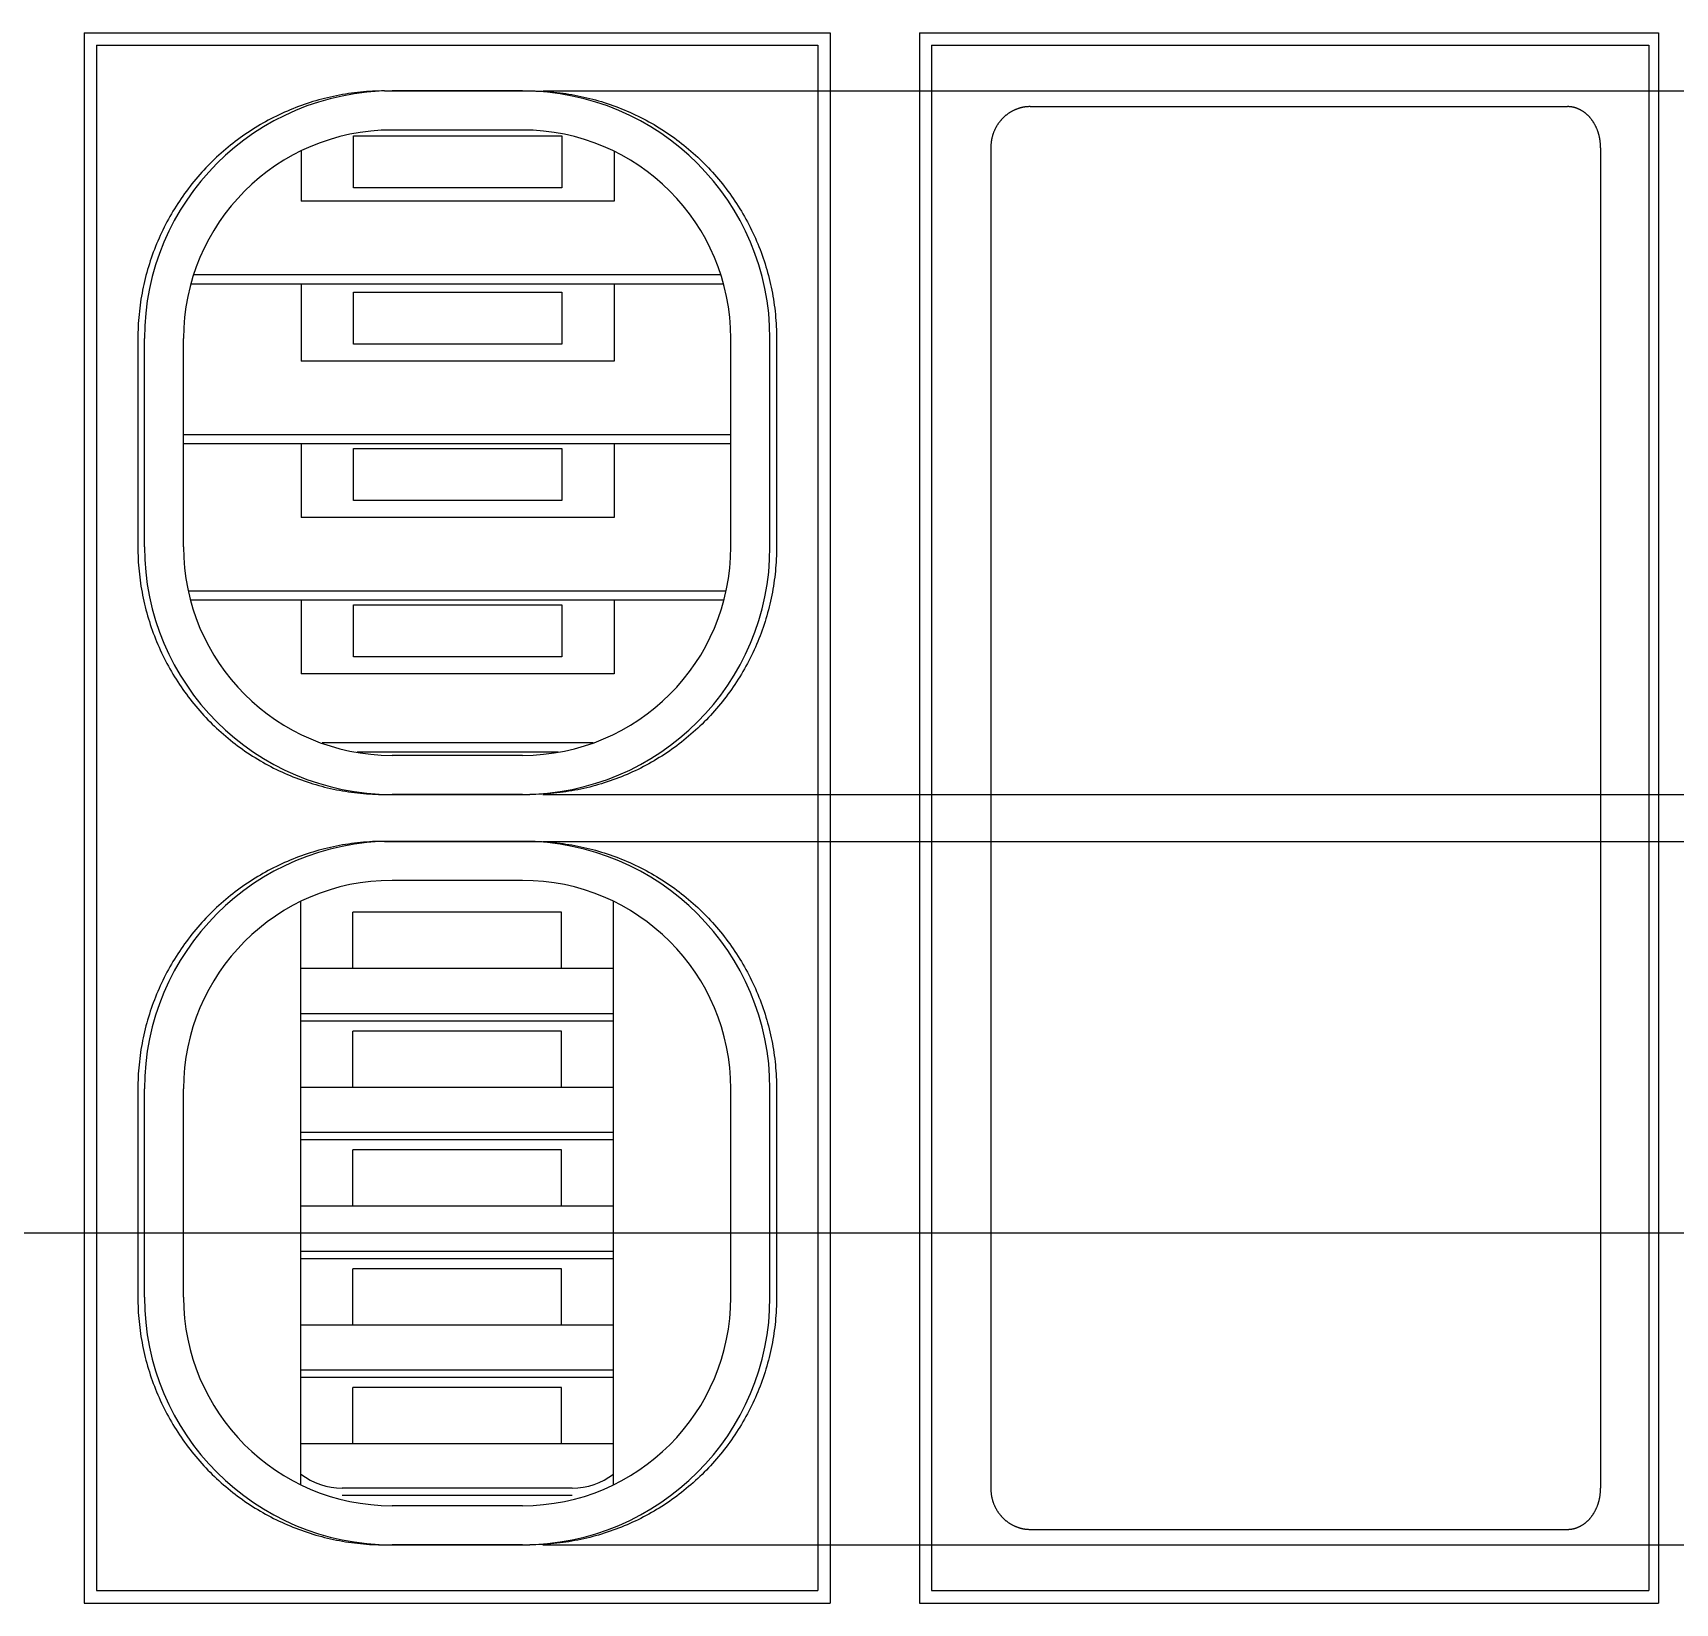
# Model space of a CAD drawing. Extents: x 0 to 54.4, y 0 to 35.2.
# Drawn here: x 37.26 to 45.14, y 15.65 to 23.19 of the extents above; entities that cross this region are included whole.
import ezdxf

# ---------------------------------------------------------------- set-up
doc = ezdxf.new("R2010")
doc.units = 0
for name, color, linetype in [('BODY', 7, 'CONTINUOUS'), ('BODY_PANELS', 2, 'CONTINUOUS'), ('DIMENSIONS', 1, 'CONTINUOUS')]:
    doc.layers.add(name, color=color, linetype=linetype)

msp = doc.modelspace()

# ---------------------------------------------------------------- linework, layer by layer
at = {"layer": 'BODY'}
for p, q in [((37.5052, 23.1867), (41.0826, 23.1867)), ((37.5052, 23.1867), (37.5052, 15.6527)), ((41.0826, 23.1867), (41.0826, 15.6527)), ((41.5108, 23.1867), (41.5108, 15.6527)), ((41.5108, 23.1867), (45.0559, 23.1867)), ((45.0559, 23.1867), (45.0559, 15.6527)), ((37.5052, 15.6527), (41.0826, 15.6527)), ((41.5108, 15.6527), (45.0559, 15.6527))]:
    msp.add_line(p, q, dxfattribs=at)
at = {"layer": 'BODY_PANELS'}
for p, q in [((37.5642, 23.1267), (37.5642, 15.7127)), ((37.5642, 23.1267), (41.0236, 23.1267)), ((41.0236, 23.1267), (41.0236, 15.7127)), ((41.569, 23.1267), (41.569, 15.7127)), ((41.569, 23.1267), (45.0093, 23.1267)), ((45.0093, 23.1267), (45.0093, 15.7127)), ((38.9457, 22.9077), (39.6421, 22.9077)), ((39.6064, 22.9077), (38.9814, 22.9077)), ((42.0419, 22.8327), (44.6185, 22.8327)), ((38.7962, 22.6927), (39.7962, 22.6927)), ((38.7962, 22.6927), (39.7962, 22.6927)), ((38.7962, 22.4427), (38.7962, 22.6927)), ((38.7962, 22.4427), (38.7962, 22.6927)), ((38.7962, 22.6927), (38.7962, 22.6927)), ((39.6064, 22.7202), (38.9814, 22.7202)), ((39.7962, 22.6927), (39.7962, 22.4427)), ((39.7962, 22.6927), (39.7962, 22.4427)), ((39.7962, 22.6927), (39.7962, 22.6927)), ((38.5462, 22.6187), (38.5462, 22.3793)), ((40.0462, 22.6187), (40.0462, 22.3793)), ((41.8531, 22.6357), (41.8531, 16.2037)), ((44.7773, 22.6357), (44.7773, 16.2037)), ((40.0462, 22.3793), (38.5462, 22.3793)), ((39.7962, 22.4427), (38.7962, 22.4427)), ((39.7962, 22.4427), (38.7962, 22.4427)), ((38.7962, 22.4427), (38.7962, 22.4427)), ((39.7962, 22.4427), (39.7962, 22.4427)), ((40.5717, 21.9815), (38.0162, 21.9815)), ((40.5586, 22.0257), (38.0293, 22.0257)), ((38.5462, 21.9815), (38.5462, 21.612)), ((40.0462, 21.9815), (40.0462, 21.612)), ((38.7962, 21.9427), (39.7962, 21.9427)), ((38.7962, 21.9427), (39.7962, 21.9427)), ((38.7962, 21.9427), (38.7962, 21.9427)), ((38.7962, 21.6927), (38.7962, 21.9427)), ((38.7962, 21.6927), (38.7962, 21.9427)), ((39.7962, 21.9427), (39.7962, 21.9427)), ((39.7962, 21.9427), (39.7962, 21.6927)), ((39.7962, 21.9427), (39.7962, 21.6927)), ((37.7624, 21.7197), (37.7624, 20.7207)), ((37.7939, 20.7202), (37.7939, 21.7202)), ((37.9814, 20.7202), (37.9814, 21.7202)), ((39.7962, 21.6927), (38.7962, 21.6927)), ((39.7962, 21.6927), (38.7962, 21.6927)), ((38.7962, 21.6927), (38.7962, 21.6927)), ((39.7962, 21.6927), (39.7962, 21.6927)), ((40.6064, 20.7202), (40.6064, 21.7202)), ((40.7939, 20.7202), (40.7939, 21.7202)), ((40.8255, 21.7197), (40.8255, 20.7207)), ((40.0462, 21.612), (38.5462, 21.612)), ((40.6064, 21.2584), (37.9814, 21.2584)), ((40.6064, 21.2142), (37.9814, 21.2142)), ((38.5462, 21.2142), (38.5462, 20.862)), ((38.7962, 21.1927), (39.7962, 21.1927)), ((38.7962, 21.1927), (39.7962, 21.1927)), ((38.7962, 20.9427), (38.7962, 21.1927)), ((38.7962, 20.9427), (38.7962, 21.1927)), ((38.7962, 21.1927), (38.7962, 21.1927)), ((39.7962, 21.1927), (39.7962, 20.9427)), ((39.7962, 21.1927), (39.7962, 20.9427)), ((39.7962, 21.1927), (39.7962, 21.1927)), ((40.0462, 21.2142), (40.0462, 20.862)), ((39.7962, 20.9427), (38.7962, 20.9427)), ((39.7962, 20.9427), (38.7962, 20.9427)), ((38.7962, 20.9427), (38.7962, 20.9427)), ((39.7962, 20.9427), (39.7962, 20.9427)), ((40.0462, 20.862), (38.5462, 20.862)), ((40.5838, 20.5084), (38.0041, 20.5084)), ((40.5731, 20.4642), (38.0147, 20.4642)), ((38.5462, 20.4642), (38.5462, 20.112)), ((38.7962, 20.4427), (39.7962, 20.4427)), ((38.7962, 20.4427), (39.7962, 20.4427)), ((38.7962, 20.4427), (38.7962, 20.4427)), ((38.7962, 20.1927), (38.7962, 20.4427)), ((38.7962, 20.1927), (38.7962, 20.4427)), ((39.7962, 20.4427), (39.7962, 20.1927)), ((39.7962, 20.4427), (39.7962, 20.1927)), ((40.0462, 20.4642), (40.0462, 20.112)), ((39.7962, 20.1927), (38.7962, 20.1927)), ((39.7962, 20.1927), (38.7962, 20.1927)), ((38.7962, 20.1927), (38.7962, 20.1927)), ((39.7962, 20.1927), (39.7962, 20.1927)), ((40.0462, 20.112), (38.5462, 20.112)), ((39.9462, 19.7796), (38.6462, 19.7796)), ((39.7788, 19.7354), (38.8136, 19.7354)), ((39.6064, 19.7202), (38.9814, 19.7202)), ((38.9457, 19.5327), (39.6421, 19.5327)), ((39.6064, 19.5327), (38.9814, 19.5327)), ((38.9457, 19.3077), (39.6421, 19.3077)), ((39.6064, 19.3077), (38.9814, 19.3077)), ((39.6064, 19.1202), (38.9814, 19.1202)), ((38.5439, 16.2209), (38.5439, 19.0194)), ((40.0439, 16.2209), (40.0439, 19.0194)), ((39.7939, 18.9671), (38.7939, 18.9671)), ((38.7939, 18.6971), (38.7939, 18.9671)), ((39.7939, 18.6971), (39.7939, 18.9671)), ((40.0439, 18.6971), (38.5439, 18.6971)), ((40.0439, 18.4802), (38.5439, 18.4802)), ((40.0439, 18.4447), (38.5439, 18.4447)), ((39.7939, 18.3971), (38.7939, 18.3971)), ((38.7939, 18.1271), (38.7939, 18.3971)), ((39.7939, 18.1271), (39.7939, 18.3971)), ((37.7624, 18.1197), (37.7624, 17.1207)), ((37.7939, 17.1202), (37.7939, 18.1202)), ((37.9814, 17.1202), (37.9814, 18.1202)), ((40.0439, 18.1271), (38.5439, 18.1271)), ((40.6064, 17.1202), (40.6064, 18.1202)), ((40.7939, 17.1202), (40.7939, 18.1202)), ((40.8255, 18.1197), (40.8255, 17.1207)), ((40.0439, 17.9103), (38.5439, 17.9103)), ((40.0439, 17.8748), (38.5439, 17.8748)), ((39.7939, 17.8271), (38.7939, 17.8271)), ((38.7939, 17.5571), (38.7939, 17.8271)), ((39.7939, 17.5571), (39.7939, 17.8271)), ((40.0439, 17.5571), (38.5439, 17.5571)), ((40.0439, 17.3404), (38.5439, 17.3404)), ((40.0439, 17.305), (38.5439, 17.305)), ((39.7939, 17.2571), (38.7939, 17.2571)), ((38.7939, 16.9871), (38.7939, 17.2571)), ((39.7939, 16.9871), (39.7939, 17.2571)), ((40.0439, 16.9871), (38.5439, 16.9871)), ((40.0439, 16.7706), (38.5439, 16.7706)), ((40.0439, 16.7351), (38.5439, 16.7351)), ((38.7939, 16.4171), (38.7939, 16.6871)), ((39.7939, 16.6871), (38.7939, 16.6871)), ((39.7939, 16.4171), (39.7939, 16.6871)), ((40.0439, 16.4171), (38.5439, 16.4171)), ((39.8453, 16.2048), (38.7425, 16.2048)), ((39.8453, 16.1693), (38.7425, 16.1693)), ((39.6064, 16.1202), (38.9814, 16.1202)), ((42.0419, 16.0067), (44.6185, 16.0067)), ((38.9457, 15.9327), (39.6421, 15.9327)), ((39.6064, 15.9327), (38.9814, 15.9327)), ((37.5642, 15.7127), (41.0236, 15.7127)), ((41.569, 15.7127), (45.0093, 15.7127))]:
    msp.add_line(p, q, dxfattribs=at)
for points in [[(38.9457, 22.9077, 0), (38.9312, 22.9076, 0), (38.9167, 22.9073, 0), (38.9022, 22.9069, 0), (38.8877, 22.9062, 0), (38.8732, 22.9054, 0), (38.8587, 22.9044, 0), (38.8442, 22.9033, 0), (38.8298, 22.9019, 0), (38.8153, 22.9004, 0), (38.8009, 22.8987, 0), (38.7865, 22.8968, 0), (38.7721, 22.8948, 0), (38.7578, 22.8926, 0), (38.7434, 22.8902, 0), (38.7291, 22.8876, 0), (38.7149, 22.8848, 0), (38.7007, 22.8819, 0), (38.6865, 22.8788, 0), (38.6723, 22.8755, 0), (38.6582, 22.8721, 0), (38.6441, 22.8684, 0), (38.6301, 22.8646, 0), (38.6162, 22.8606, 0), (38.6022, 22.8565, 0), (38.5884, 22.8522, 0), (38.5745, 22.8477, 0), (38.5608, 22.843, 0), (38.5471, 22.8382, 0), (38.5334, 22.8332, 0), (38.5199, 22.8281, 0), (38.5063, 22.8227, 0), (38.4929, 22.8172, 0), (38.4795, 22.8116, 0), (38.4662, 22.8057, 0), (38.453, 22.7997, 0), (38.4398, 22.7936, 0), (38.4267, 22.7873, 0), (38.4137, 22.7808, 0), (38.4008, 22.7742, 0), (38.3879, 22.7674, 0), (38.3751, 22.7604, 0), (38.3625, 22.7533, 0), (38.3499, 22.7461, 0), (38.3374, 22.7386, 0), (38.325, 22.7311, 0), (38.3126, 22.7233, 0), (38.3004, 22.7155, 0), (38.2883, 22.7074, 0), (38.2763, 22.6993, 0), (38.2644, 22.6909, 0), (38.2525, 22.6825, 0), (38.2408, 22.6739, 0), (38.2292, 22.6651, 0), (38.2177, 22.6562, 0), (38.2063, 22.6472, 0), (38.195, 22.638, 0), (38.1839, 22.6287, 0), (38.1728, 22.6192, 0), (38.1619, 22.6096, 0), (38.151, 22.5999, 0), (38.1403, 22.5901, 0), (38.1298, 22.5801, 0), (38.1193, 22.5699, 0), (38.109, 22.5597, 0), (38.0988, 22.5493, 0), (38.0887, 22.5388, 0), (38.0787, 22.5282, 0), (38.0689, 22.5175, 0), (38.0592, 22.5066, 0), (38.0497, 22.4956, 0), (38.0403, 22.4845, 0), (38.031, 22.4733, 0), (38.0218, 22.462, 0), (38.0128, 22.4506, 0), (38.004, 22.439, 0), (37.9953, 22.4273, 0), (37.9867, 22.4156, 0), (37.9782, 22.4037, 0), (37.97, 22.3917, 0), (37.9618, 22.3797, 0), (37.9538, 22.3675, 0), (37.946, 22.3552, 0), (37.9383, 22.3429, 0), (37.9307, 22.3304, 0), (37.9234, 22.3179, 0), (37.9161, 22.3052, 0), (37.909, 22.2925, 0), (37.9021, 22.2797, 0), (37.8953, 22.2668, 0), (37.8887, 22.2538, 0), (37.8823, 22.2407, 0), (37.876, 22.2276, 0), (37.8699, 22.2144, 0), (37.8639, 22.2011, 0), (37.8581, 22.1877, 0), (37.8525, 22.1743, 0), (37.847, 22.1608, 0), (37.8417, 22.1472, 0), (37.8365, 22.1336, 0), (37.8316, 22.1199, 0), (37.8267, 22.1061, 0), (37.8221, 22.0923, 0), (37.8176, 22.0784, 0), (37.8133, 22.0645, 0), (37.8092, 22.0505, 0), (37.8052, 22.0365, 0), (37.8015, 22.0224, 0), (37.7978, 22.0083, 0), (37.7944, 21.9942, 0), (37.7911, 21.9799, 0), (37.788, 21.9657, 0), (37.7851, 21.9514, 0), (37.7824, 21.9371, 0), (37.7798, 21.9228, 0), (37.7774, 21.9084, 0), (37.7752, 21.894, 0), (37.7731, 21.8795, 0), (37.7713, 21.8651, 0), (37.7696, 21.8506, 0), (37.7681, 21.8361, 0), (37.7667, 21.8216, 0), (37.7656, 21.8071, 0), (37.7646, 21.7925, 0), (37.7638, 21.7779, 0), (37.7632, 21.7634, 0), (37.7627, 21.7488, 0), (37.7625, 21.7342, 0), (37.7624, 21.7197, 0)], [(39.6421, 22.9077, 0), (39.6566, 22.9076, 0), (39.6712, 22.9073, 0), (39.6857, 22.9069, 0), (39.7002, 22.9062, 0), (39.7147, 22.9054, 0), (39.7292, 22.9044, 0), (39.7436, 22.9033, 0), (39.7581, 22.9019, 0), (39.7725, 22.9004, 0), (39.787, 22.8987, 0), (39.8014, 22.8968, 0), (39.8157, 22.8948, 0), (39.8301, 22.8926, 0), (39.8444, 22.8902, 0), (39.8587, 22.8876, 0), (39.873, 22.8848, 0), (39.8872, 22.8819, 0), (39.9014, 22.8788, 0), (39.9155, 22.8755, 0), (39.9296, 22.8721, 0), (39.9437, 22.8684, 0), (39.9577, 22.8646, 0), (39.9717, 22.8606, 0), (39.9856, 22.8565, 0), (39.9995, 22.8522, 0), (40.0133, 22.8477, 0), (40.0271, 22.843, 0), (40.0408, 22.8382, 0), (40.0544, 22.8332, 0), (40.068, 22.8281, 0), (40.0815, 22.8227, 0), (40.095, 22.8172, 0), (40.1083, 22.8116, 0), (40.1217, 22.8057, 0), (40.1349, 22.7997, 0), (40.1481, 22.7936, 0), (40.1612, 22.7873, 0), (40.1742, 22.7808, 0), (40.1871, 22.7742, 0), (40.1999, 22.7674, 0), (40.2127, 22.7604, 0), (40.2254, 22.7533, 0), (40.238, 22.7461, 0), (40.2505, 22.7386, 0), (40.2629, 22.7311, 0), (40.2752, 22.7233, 0), (40.2874, 22.7155, 0), (40.2996, 22.7074, 0), (40.3116, 22.6993, 0), (40.3235, 22.6909, 0), (40.3353, 22.6825, 0), (40.347, 22.6739, 0), (40.3587, 22.6651, 0), (40.3702, 22.6562, 0), (40.3815, 22.6472, 0), (40.3928, 22.638, 0), (40.404, 22.6287, 0), (40.4151, 22.6192, 0), (40.426, 22.6096, 0), (40.4368, 22.5999, 0), (40.4475, 22.5901, 0), (40.4581, 22.5801, 0), (40.4685, 22.5699, 0), (40.4789, 22.5597, 0), (40.4891, 22.5493, 0), (40.4992, 22.5388, 0), (40.5091, 22.5282, 0), (40.5189, 22.5175, 0), (40.5286, 22.5066, 0), (40.5382, 22.4956, 0), (40.5476, 22.4845, 0), (40.5569, 22.4733, 0), (40.566, 22.462, 0), (40.575, 22.4506, 0), (40.5839, 22.439, 0), (40.5926, 22.4273, 0), (40.6012, 22.4156, 0), (40.6096, 22.4037, 0), (40.6179, 22.3917, 0), (40.626, 22.3797, 0), (40.634, 22.3675, 0), (40.6419, 22.3552, 0), (40.6496, 22.3429, 0), (40.6571, 22.3304, 0), (40.6645, 22.3179, 0), (40.6717, 22.3052, 0), (40.6788, 22.2925, 0), (40.6857, 22.2797, 0), (40.6925, 22.2668, 0), (40.6991, 22.2538, 0), (40.7056, 22.2407, 0), (40.7119, 22.2276, 0), (40.718, 22.2144, 0), (40.724, 22.2011, 0), (40.7298, 22.1877, 0), (40.7354, 22.1743, 0), (40.7409, 22.1608, 0), (40.7462, 22.1472, 0), (40.7513, 22.1336, 0), (40.7563, 22.1199, 0), (40.7611, 22.1061, 0), (40.7658, 22.0923, 0), (40.7702, 22.0784, 0), (40.7745, 22.0645, 0), (40.7787, 22.0505, 0), (40.7826, 22.0365, 0), (40.7864, 22.0224, 0), (40.79, 22.0083, 0), (40.7935, 21.9942, 0), (40.7967, 21.9799, 0), (40.7998, 21.9657, 0), (40.8027, 21.9514, 0), (40.8055, 21.9371, 0), (40.8081, 21.9228, 0), (40.8104, 21.9084, 0), (40.8127, 21.894, 0), (40.8147, 21.8795, 0), (40.8166, 21.8651, 0), (40.8183, 21.8506, 0), (40.8198, 21.8361, 0), (40.8211, 21.8216, 0), (40.8223, 21.8071, 0), (40.8233, 21.7925, 0), (40.8241, 21.7779, 0), (40.8247, 21.7634, 0), (40.8251, 21.7488, 0), (40.8254, 21.7342, 0), (40.8255, 21.7197, 0)], [(42.0419, 22.8327, 0), (42.0396, 22.8326, 0), (42.0372, 22.8326, 0), (42.0349, 22.8325, 0), (42.0326, 22.8324, 0), (42.0303, 22.8323, 0), (42.028, 22.8321, 0), (42.0257, 22.8319, 0), (42.0234, 22.8317, 0), (42.0211, 22.8315, 0), (42.0188, 22.8312, 0), (42.0165, 22.8309, 0), (42.0142, 22.8305, 0), (42.0119, 22.8302, 0), (42.0096, 22.8298, 0), (42.0073, 22.8293, 0), (42.005, 22.8289, 0), (42.0028, 22.8284, 0), (42.0005, 22.8279, 0), (41.9982, 22.8273, 0), (41.996, 22.8268, 0), (41.9938, 22.8262, 0), (41.9915, 22.8255, 0), (41.9893, 22.8249, 0), (41.9871, 22.8242, 0), (41.9849, 22.8235, 0), (41.9826, 22.8227, 0), (41.9805, 22.8219, 0), (41.9783, 22.8211, 0), (41.9761, 22.8203, 0), (41.9739, 22.8195, 0), (41.9718, 22.8186, 0), (41.9696, 22.8177, 0), (41.9675, 22.8167, 0), (41.9654, 22.8158, 0), (41.9632, 22.8148, 0), (41.9611, 22.8137, 0), (41.9591, 22.8127, 0), (41.957, 22.8116, 0), (41.9549, 22.8105, 0), (41.9529, 22.8094, 0), (41.9508, 22.8082, 0), (41.9488, 22.8071, 0), (41.9468, 22.8059, 0), (41.9448, 22.8046, 0), (41.9428, 22.8034, 0), (41.9409, 22.8021, 0), (41.9389, 22.8008, 0), (41.937, 22.7995, 0), (41.9351, 22.7981, 0), (41.9332, 22.7967, 0), (41.9313, 22.7953, 0), (41.9294, 22.7939, 0), (41.9275, 22.7924, 0), (41.9257, 22.791, 0), (41.9239, 22.7895, 0), (41.9221, 22.7879, 0), (41.9203, 22.7864, 0), (41.9185, 22.7848, 0), (41.9168, 22.7832, 0), (41.9151, 22.7816, 0), (41.9134, 22.78, 0), (41.9117, 22.7783, 0), (41.91, 22.7767, 0), (41.9084, 22.775, 0), (41.9067, 22.7732, 0), (41.9051, 22.7715, 0), (41.9035, 22.7697, 0), (41.902, 22.768, 0), (41.9004, 22.7662, 0), (41.8989, 22.7643, 0), (41.8974, 22.7625, 0), (41.8959, 22.7606, 0), (41.8945, 22.7588, 0), (41.893, 22.7569, 0), (41.8916, 22.7549, 0), (41.8902, 22.753, 0), (41.8888, 22.7511, 0), (41.8875, 22.7491, 0), (41.8862, 22.7471, 0), (41.8849, 22.7451, 0), (41.8836, 22.7431, 0), (41.8823, 22.7411, 0), (41.8811, 22.739, 0), (41.8799, 22.7369, 0), (41.8787, 22.7349, 0), (41.8776, 22.7328, 0), (41.8765, 22.7306, 0), (41.8753, 22.7285, 0), (41.8743, 22.7264, 0), (41.8732, 22.7242, 0), (41.8722, 22.7221, 0), (41.8712, 22.7199, 0), (41.8702, 22.7177, 0), (41.8693, 22.7155, 0), (41.8683, 22.7133, 0), (41.8674, 22.711, 0), (41.8666, 22.7088, 0), (41.8657, 22.7066, 0), (41.8649, 22.7043, 0), (41.8641, 22.702, 0), (41.8633, 22.6997, 0), (41.8626, 22.6975, 0), (41.8619, 22.6952, 0), (41.8612, 22.6928, 0), (41.8605, 22.6905, 0), (41.8599, 22.6882, 0), (41.8593, 22.6859, 0), (41.8587, 22.6835, 0), (41.8582, 22.6812, 0), (41.8576, 22.6788, 0), (41.8571, 22.6765, 0), (41.8567, 22.6741, 0), (41.8562, 22.6717, 0), (41.8558, 22.6693, 0), (41.8555, 22.667, 0), (41.8551, 22.6646, 0), (41.8548, 22.6622, 0), (41.8545, 22.6598, 0), (41.8542, 22.6574, 0), (41.854, 22.655, 0), (41.8537, 22.6526, 0), (41.8536, 22.6501, 0), (41.8534, 22.6477, 0), (41.8533, 22.6453, 0), (41.8532, 22.6429, 0), (41.8531, 22.6405, 0), (41.8531, 22.6381, 0), (41.8531, 22.6357, 0)], [(44.7773, 22.6357, 0), (44.7773, 22.6381, 0), (44.7772, 22.6405, 0), (44.7772, 22.6429, 0), (44.7771, 22.6453, 0), (44.777, 22.6477, 0), (44.7768, 22.6501, 0), (44.7767, 22.6526, 0), (44.7765, 22.655, 0), (44.7763, 22.6574, 0), (44.7761, 22.6598, 0), (44.7758, 22.6622, 0), (44.7755, 22.6646, 0), (44.7753, 22.667, 0), (44.7749, 22.6693, 0), (44.7746, 22.6717, 0), (44.7742, 22.6741, 0), (44.7738, 22.6765, 0), (44.7734, 22.6788, 0), (44.773, 22.6812, 0), (44.7725, 22.6835, 0), (44.772, 22.6859, 0), (44.7715, 22.6882, 0), (44.771, 22.6905, 0), (44.7704, 22.6928, 0), (44.7699, 22.6952, 0), (44.7693, 22.6975, 0), (44.7686, 22.6997, 0), (44.768, 22.702, 0), (44.7673, 22.7043, 0), (44.7666, 22.7066, 0), (44.7659, 22.7088, 0), (44.7652, 22.711, 0), (44.7644, 22.7133, 0), (44.7636, 22.7155, 0), (44.7628, 22.7177, 0), (44.762, 22.7199, 0), (44.7612, 22.7221, 0), (44.7603, 22.7242, 0), (44.7594, 22.7264, 0), (44.7585, 22.7285, 0), (44.7576, 22.7306, 0), (44.7566, 22.7328, 0), (44.7557, 22.7349, 0), (44.7547, 22.7369, 0), (44.7537, 22.739, 0), (44.7526, 22.7411, 0), (44.7516, 22.7431, 0), (44.7505, 22.7451, 0), (44.7494, 22.7471, 0), (44.7483, 22.7491, 0), (44.7472, 22.7511, 0), (44.746, 22.753, 0), (44.7449, 22.7549, 0), (44.7437, 22.7569, 0), (44.7425, 22.7588, 0), (44.7412, 22.7606, 0), (44.74, 22.7625, 0), (44.7387, 22.7643, 0), (44.7374, 22.7662, 0), (44.7361, 22.768, 0), (44.7348, 22.7697, 0), (44.7335, 22.7715, 0), (44.7321, 22.7732, 0), (44.7308, 22.775, 0), (44.7294, 22.7767, 0), (44.728, 22.7783, 0), (44.7266, 22.78, 0), (44.7251, 22.7816, 0), (44.7237, 22.7832, 0), (44.7222, 22.7848, 0), (44.7207, 22.7864, 0), (44.7192, 22.7879, 0), (44.7177, 22.7895, 0), (44.7162, 22.791, 0), (44.7147, 22.7924, 0), (44.7131, 22.7939, 0), (44.7115, 22.7953, 0), (44.7099, 22.7967, 0), (44.7083, 22.7981, 0), (44.7067, 22.7995, 0), (44.7051, 22.8008, 0), (44.7035, 22.8021, 0), (44.7018, 22.8034, 0), (44.7001, 22.8046, 0), (44.6985, 22.8059, 0), (44.6968, 22.8071, 0), (44.6951, 22.8082, 0), (44.6934, 22.8094, 0), (44.6916, 22.8105, 0), (44.6899, 22.8116, 0), (44.6882, 22.8127, 0), (44.6864, 22.8137, 0), (44.6846, 22.8148, 0), (44.6829, 22.8158, 0), (44.6811, 22.8167, 0), (44.6793, 22.8177, 0), (44.6775, 22.8186, 0), (44.6757, 22.8195, 0), (44.6738, 22.8203, 0), (44.672, 22.8211, 0), (44.6702, 22.8219, 0), (44.6683, 22.8227, 0), (44.6665, 22.8235, 0), (44.6646, 22.8242, 0), (44.6628, 22.8249, 0), (44.6609, 22.8255, 0), (44.659, 22.8262, 0), (44.6571, 22.8268, 0), (44.6552, 22.8273, 0), (44.6533, 22.8279, 0), (44.6514, 22.8284, 0), (44.6495, 22.8289, 0), (44.6476, 22.8293, 0), (44.6457, 22.8298, 0), (44.6438, 22.8302, 0), (44.6418, 22.8305, 0), (44.6399, 22.8309, 0), (44.638, 22.8312, 0), (44.636, 22.8315, 0), (44.6341, 22.8317, 0), (44.6322, 22.8319, 0), (44.6302, 22.8321, 0), (44.6283, 22.8323, 0), (44.6263, 22.8324, 0), (44.6244, 22.8325, 0), (44.6224, 22.8326, 0), (44.6205, 22.8326, 0), (44.6185, 22.8327, 0)], [(37.7624, 20.7207, 0), (37.7625, 20.7061, 0), (37.7627, 20.6915, 0), (37.7632, 20.6769, 0), (37.7638, 20.6624, 0), (37.7646, 20.6478, 0), (37.7656, 20.6333, 0), (37.7667, 20.6187, 0), (37.7681, 20.6042, 0), (37.7696, 20.5897, 0), (37.7713, 20.5752, 0), (37.7731, 20.5608, 0), (37.7752, 20.5463, 0), (37.7774, 20.5319, 0), (37.7798, 20.5176, 0), (37.7824, 20.5032, 0), (37.7851, 20.4889, 0), (37.788, 20.4746, 0), (37.7911, 20.4604, 0), (37.7944, 20.4462, 0), (37.7978, 20.432, 0), (37.8015, 20.4179, 0), (37.8052, 20.4038, 0), (37.8092, 20.3898, 0), (37.8133, 20.3758, 0), (37.8176, 20.3619, 0), (37.8221, 20.348, 0), (37.8267, 20.3342, 0), (37.8316, 20.3204, 0), (37.8365, 20.3067, 0), (37.8417, 20.2931, 0), (37.847, 20.2795, 0), (37.8525, 20.266, 0), (37.8581, 20.2526, 0), (37.8639, 20.2392, 0), (37.8699, 20.2259, 0), (37.876, 20.2127, 0), (37.8823, 20.1996, 0), (37.8887, 20.1865, 0), (37.8953, 20.1735, 0), (37.9021, 20.1606, 0), (37.909, 20.1478, 0), (37.9161, 20.1351, 0), (37.9234, 20.1225, 0), (37.9307, 20.1099, 0), (37.9383, 20.0974, 0), (37.946, 20.0851, 0), (37.9538, 20.0728, 0), (37.9618, 20.0606, 0), (37.97, 20.0486, 0), (37.9782, 20.0366, 0), (37.9867, 20.0247, 0), (37.9953, 20.013, 0), (38.004, 20.0013, 0), (38.0128, 19.9898, 0), (38.0218, 19.9783, 0), (38.031, 19.967, 0), (38.0403, 19.9558, 0), (38.0497, 19.9447, 0), (38.0592, 19.9337, 0), (38.0689, 19.9228, 0), (38.0787, 19.9121, 0), (38.0887, 19.9015, 0), (38.0988, 19.891, 0), (38.109, 19.8806, 0), (38.1193, 19.8704, 0), (38.1298, 19.8603, 0), (38.1403, 19.8503, 0), (38.151, 19.8404, 0), (38.1619, 19.8307, 0), (38.1728, 19.8211, 0), (38.1839, 19.8116, 0), (38.195, 19.8023, 0), (38.2063, 19.7931, 0), (38.2177, 19.7841, 0), (38.2292, 19.7752, 0), (38.2408, 19.7664, 0), (38.2525, 19.7578, 0), (38.2644, 19.7494, 0), (38.2763, 19.741, 0), (38.2883, 19.7329, 0), (38.3004, 19.7248, 0), (38.3126, 19.717, 0), (38.325, 19.7092, 0), (38.3374, 19.7017, 0), (38.3499, 19.6943, 0), (38.3625, 19.687, 0), (38.3751, 19.6799, 0), (38.3879, 19.6729, 0), (38.4008, 19.6661, 0), (38.4137, 19.6595, 0), (38.4267, 19.653, 0), (38.4398, 19.6467, 0), (38.453, 19.6406, 0), (38.4662, 19.6346, 0), (38.4795, 19.6288, 0), (38.4929, 19.6231, 0), (38.5063, 19.6176, 0), (38.5199, 19.6123, 0), (38.5334, 19.6071, 0), (38.5471, 19.6021, 0), (38.5608, 19.5973, 0), (38.5745, 19.5926, 0), (38.5884, 19.5881, 0), (38.6022, 19.5838, 0), (38.6162, 19.5797, 0), (38.6301, 19.5757, 0), (38.6441, 19.5719, 0), (38.6582, 19.5683, 0), (38.6723, 19.5648, 0), (38.6865, 19.5615, 0), (38.7007, 19.5584, 0), (38.7149, 19.5555, 0), (38.7291, 19.5527, 0), (38.7434, 19.5501, 0), (38.7578, 19.5477, 0), (38.7721, 19.5455, 0), (38.7865, 19.5435, 0), (38.8009, 19.5416, 0), (38.8153, 19.5399, 0), (38.8298, 19.5384, 0), (38.8442, 19.537, 0), (38.8587, 19.5359, 0), (38.8732, 19.5349, 0), (38.8877, 19.5341, 0), (38.9022, 19.5335, 0), (38.9167, 19.533, 0), (38.9312, 19.5327, 0), (38.9457, 19.5327, 0)], [(40.8255, 20.7207, 0), (40.8254, 20.7061, 0), (40.8251, 20.6915, 0), (40.8247, 20.6769, 0), (40.8241, 20.6624, 0), (40.8233, 20.6478, 0), (40.8223, 20.6333, 0), (40.8211, 20.6187, 0), (40.8198, 20.6042, 0), (40.8183, 20.5897, 0), (40.8166, 20.5752, 0), (40.8147, 20.5608, 0), (40.8127, 20.5463, 0), (40.8104, 20.5319, 0), (40.8081, 20.5176, 0), (40.8055, 20.5032, 0), (40.8027, 20.4889, 0), (40.7998, 20.4746, 0), (40.7967, 20.4604, 0), (40.7935, 20.4462, 0), (40.79, 20.432, 0), (40.7864, 20.4179, 0), (40.7826, 20.4038, 0), (40.7787, 20.3898, 0), (40.7745, 20.3758, 0), (40.7702, 20.3619, 0), (40.7658, 20.348, 0), (40.7611, 20.3342, 0), (40.7563, 20.3204, 0), (40.7513, 20.3067, 0), (40.7462, 20.2931, 0), (40.7409, 20.2795, 0), (40.7354, 20.266, 0), (40.7298, 20.2526, 0), (40.724, 20.2392, 0), (40.718, 20.2259, 0), (40.7119, 20.2127, 0), (40.7056, 20.1996, 0), (40.6991, 20.1865, 0), (40.6925, 20.1735, 0), (40.6857, 20.1606, 0), (40.6788, 20.1478, 0), (40.6717, 20.1351, 0), (40.6645, 20.1225, 0), (40.6571, 20.1099, 0), (40.6496, 20.0974, 0), (40.6419, 20.0851, 0), (40.634, 20.0728, 0), (40.626, 20.0606, 0), (40.6179, 20.0486, 0), (40.6096, 20.0366, 0), (40.6012, 20.0247, 0), (40.5926, 20.013, 0), (40.5839, 20.0013, 0), (40.575, 19.9898, 0), (40.566, 19.9783, 0), (40.5569, 19.967, 0), (40.5476, 19.9558, 0), (40.5382, 19.9447, 0), (40.5286, 19.9337, 0), (40.5189, 19.9228, 0), (40.5091, 19.9121, 0), (40.4992, 19.9015, 0), (40.4891, 19.891, 0), (40.4789, 19.8806, 0), (40.4685, 19.8704, 0), (40.4581, 19.8603, 0), (40.4475, 19.8503, 0), (40.4368, 19.8404, 0), (40.426, 19.8307, 0), (40.4151, 19.8211, 0), (40.404, 19.8116, 0), (40.3928, 19.8023, 0), (40.3815, 19.7931, 0), (40.3702, 19.7841, 0), (40.3587, 19.7752, 0), (40.347, 19.7664, 0), (40.3353, 19.7578, 0), (40.3235, 19.7494, 0), (40.3116, 19.741, 0), (40.2996, 19.7329, 0), (40.2874, 19.7248, 0), (40.2752, 19.717, 0), (40.2629, 19.7092, 0), (40.2505, 19.7017, 0), (40.238, 19.6943, 0), (40.2254, 19.687, 0), (40.2127, 19.6799, 0), (40.1999, 19.6729, 0), (40.1871, 19.6661, 0), (40.1742, 19.6595, 0), (40.1612, 19.653, 0), (40.1481, 19.6467, 0), (40.1349, 19.6406, 0), (40.1217, 19.6346, 0), (40.1083, 19.6288, 0), (40.095, 19.6231, 0), (40.0815, 19.6176, 0), (40.068, 19.6123, 0), (40.0544, 19.6071, 0), (40.0408, 19.6021, 0), (40.0271, 19.5973, 0), (40.0133, 19.5926, 0), (39.9995, 19.5881, 0), (39.9856, 19.5838, 0), (39.9717, 19.5797, 0), (39.9577, 19.5757, 0), (39.9437, 19.5719, 0), (39.9296, 19.5683, 0), (39.9155, 19.5648, 0), (39.9014, 19.5615, 0), (39.8872, 19.5584, 0), (39.873, 19.5555, 0), (39.8587, 19.5527, 0), (39.8444, 19.5501, 0), (39.8301, 19.5477, 0), (39.8157, 19.5455, 0), (39.8014, 19.5435, 0), (39.787, 19.5416, 0), (39.7725, 19.5399, 0), (39.7581, 19.5384, 0), (39.7436, 19.537, 0), (39.7292, 19.5359, 0), (39.7147, 19.5349, 0), (39.7002, 19.5341, 0), (39.6857, 19.5335, 0), (39.6712, 19.533, 0), (39.6566, 19.5327, 0), (39.6421, 19.5327, 0)], [(38.9457, 19.3077, 0), (38.9312, 19.3076, 0), (38.9167, 19.3073, 0), (38.9022, 19.3069, 0), (38.8877, 19.3062, 0), (38.8732, 19.3054, 0), (38.8587, 19.3044, 0), (38.8442, 19.3033, 0), (38.8298, 19.3019, 0), (38.8153, 19.3004, 0), (38.8009, 19.2987, 0), (38.7865, 19.2968, 0), (38.7721, 19.2948, 0), (38.7578, 19.2926, 0), (38.7434, 19.2902, 0), (38.7291, 19.2876, 0), (38.7149, 19.2848, 0), (38.7007, 19.2819, 0), (38.6865, 19.2788, 0), (38.6723, 19.2755, 0), (38.6582, 19.2721, 0), (38.6441, 19.2684, 0), (38.6301, 19.2646, 0), (38.6162, 19.2606, 0), (38.6022, 19.2565, 0), (38.5884, 19.2522, 0), (38.5745, 19.2477, 0), (38.5608, 19.243, 0), (38.5471, 19.2382, 0), (38.5334, 19.2332, 0), (38.5199, 19.2281, 0), (38.5063, 19.2227, 0), (38.4929, 19.2172, 0), (38.4795, 19.2116, 0), (38.4662, 19.2057, 0), (38.453, 19.1997, 0), (38.4398, 19.1936, 0), (38.4267, 19.1873, 0), (38.4137, 19.1808, 0), (38.4008, 19.1742, 0), (38.3879, 19.1674, 0), (38.3751, 19.1604, 0), (38.3625, 19.1533, 0), (38.3499, 19.1461, 0), (38.3374, 19.1386, 0), (38.325, 19.1311, 0), (38.3126, 19.1233, 0), (38.3004, 19.1155, 0), (38.2883, 19.1074, 0), (38.2763, 19.0993, 0), (38.2644, 19.0909, 0), (38.2525, 19.0825, 0), (38.2408, 19.0739, 0), (38.2292, 19.0651, 0), (38.2177, 19.0562, 0), (38.2063, 19.0472, 0), (38.195, 19.038, 0), (38.1839, 19.0287, 0), (38.1728, 19.0192, 0), (38.1619, 19.0096, 0), (38.151, 18.9999, 0), (38.1403, 18.9901, 0), (38.1298, 18.9801, 0), (38.1193, 18.9699, 0), (38.109, 18.9597, 0), (38.0988, 18.9493, 0), (38.0887, 18.9388, 0), (38.0787, 18.9282, 0), (38.0689, 18.9175, 0), (38.0592, 18.9066, 0), (38.0497, 18.8956, 0), (38.0403, 18.8845, 0), (38.031, 18.8733, 0), (38.0218, 18.862, 0), (38.0128, 18.8506, 0), (38.004, 18.839, 0), (37.9953, 18.8273, 0), (37.9867, 18.8156, 0), (37.9782, 18.8037, 0), (37.97, 18.7917, 0), (37.9618, 18.7797, 0), (37.9538, 18.7675, 0), (37.946, 18.7552, 0), (37.9383, 18.7429, 0), (37.9307, 18.7304, 0), (37.9234, 18.7179, 0), (37.9161, 18.7052, 0), (37.909, 18.6925, 0), (37.9021, 18.6797, 0), (37.8953, 18.6668, 0), (37.8887, 18.6538, 0), (37.8823, 18.6407, 0), (37.876, 18.6276, 0), (37.8699, 18.6144, 0), (37.8639, 18.6011, 0), (37.8581, 18.5877, 0), (37.8525, 18.5743, 0), (37.847, 18.5608, 0), (37.8417, 18.5472, 0), (37.8365, 18.5336, 0), (37.8316, 18.5199, 0), (37.8267, 18.5061, 0), (37.8221, 18.4923, 0), (37.8176, 18.4784, 0), (37.8133, 18.4645, 0), (37.8092, 18.4505, 0), (37.8052, 18.4365, 0), (37.8015, 18.4224, 0), (37.7978, 18.4083, 0), (37.7944, 18.3942, 0), (37.7911, 18.3799, 0), (37.788, 18.3657, 0), (37.7851, 18.3514, 0), (37.7824, 18.3371, 0), (37.7798, 18.3228, 0), (37.7774, 18.3084, 0), (37.7752, 18.294, 0), (37.7731, 18.2795, 0), (37.7713, 18.2651, 0), (37.7696, 18.2506, 0), (37.7681, 18.2361, 0), (37.7667, 18.2216, 0), (37.7656, 18.2071, 0), (37.7646, 18.1925, 0), (37.7638, 18.1779, 0), (37.7632, 18.1634, 0), (37.7627, 18.1488, 0), (37.7625, 18.1342, 0), (37.7624, 18.1197, 0)], [(39.6421, 19.3077, 0), (39.6566, 19.3076, 0), (39.6712, 19.3073, 0), (39.6857, 19.3069, 0), (39.7002, 19.3062, 0), (39.7147, 19.3054, 0), (39.7292, 19.3044, 0), (39.7436, 19.3033, 0), (39.7581, 19.3019, 0), (39.7725, 19.3004, 0), (39.787, 19.2987, 0), (39.8014, 19.2968, 0), (39.8157, 19.2948, 0), (39.8301, 19.2926, 0), (39.8444, 19.2902, 0), (39.8587, 19.2876, 0), (39.873, 19.2848, 0), (39.8872, 19.2819, 0), (39.9014, 19.2788, 0), (39.9155, 19.2755, 0), (39.9296, 19.2721, 0), (39.9437, 19.2684, 0), (39.9577, 19.2646, 0), (39.9717, 19.2606, 0), (39.9856, 19.2565, 0), (39.9995, 19.2522, 0), (40.0133, 19.2477, 0), (40.0271, 19.243, 0), (40.0408, 19.2382, 0), (40.0544, 19.2332, 0), (40.068, 19.2281, 0), (40.0815, 19.2227, 0), (40.095, 19.2172, 0), (40.1083, 19.2116, 0), (40.1217, 19.2057, 0), (40.1349, 19.1997, 0), (40.1481, 19.1936, 0), (40.1612, 19.1873, 0), (40.1742, 19.1808, 0), (40.1871, 19.1742, 0), (40.1999, 19.1674, 0), (40.2127, 19.1604, 0), (40.2254, 19.1533, 0), (40.238, 19.1461, 0), (40.2505, 19.1386, 0), (40.2629, 19.1311, 0), (40.2752, 19.1233, 0), (40.2874, 19.1155, 0), (40.2996, 19.1074, 0), (40.3116, 19.0993, 0), (40.3235, 19.0909, 0), (40.3353, 19.0825, 0), (40.347, 19.0739, 0), (40.3587, 19.0651, 0), (40.3702, 19.0562, 0), (40.3815, 19.0472, 0), (40.3928, 19.038, 0), (40.404, 19.0287, 0), (40.4151, 19.0192, 0), (40.426, 19.0096, 0), (40.4368, 18.9999, 0), (40.4475, 18.9901, 0), (40.4581, 18.9801, 0), (40.4685, 18.9699, 0), (40.4789, 18.9597, 0), (40.4891, 18.9493, 0), (40.4992, 18.9388, 0), (40.5091, 18.9282, 0), (40.5189, 18.9175, 0), (40.5286, 18.9066, 0), (40.5382, 18.8956, 0), (40.5476, 18.8845, 0), (40.5569, 18.8733, 0), (40.566, 18.862, 0), (40.575, 18.8506, 0), (40.5839, 18.839, 0), (40.5926, 18.8273, 0), (40.6012, 18.8156, 0), (40.6096, 18.8037, 0), (40.6179, 18.7917, 0), (40.626, 18.7797, 0), (40.634, 18.7675, 0), (40.6419, 18.7552, 0), (40.6496, 18.7429, 0), (40.6571, 18.7304, 0), (40.6645, 18.7179, 0), (40.6717, 18.7052, 0), (40.6788, 18.6925, 0), (40.6857, 18.6797, 0), (40.6925, 18.6668, 0), (40.6991, 18.6538, 0), (40.7056, 18.6407, 0), (40.7119, 18.6276, 0), (40.718, 18.6144, 0), (40.724, 18.6011, 0), (40.7298, 18.5877, 0), (40.7354, 18.5743, 0), (40.7409, 18.5608, 0), (40.7462, 18.5472, 0), (40.7513, 18.5336, 0), (40.7563, 18.5199, 0), (40.7611, 18.5061, 0), (40.7658, 18.4923, 0), (40.7702, 18.4784, 0), (40.7745, 18.4645, 0), (40.7787, 18.4505, 0), (40.7826, 18.4365, 0), (40.7864, 18.4224, 0), (40.79, 18.4083, 0), (40.7935, 18.3942, 0), (40.7967, 18.3799, 0), (40.7998, 18.3657, 0), (40.8027, 18.3514, 0), (40.8055, 18.3371, 0), (40.8081, 18.3228, 0), (40.8104, 18.3084, 0), (40.8127, 18.294, 0), (40.8147, 18.2795, 0), (40.8166, 18.2651, 0), (40.8183, 18.2506, 0), (40.8198, 18.2361, 0), (40.8211, 18.2216, 0), (40.8223, 18.2071, 0), (40.8233, 18.1925, 0), (40.8241, 18.1779, 0), (40.8247, 18.1634, 0), (40.8251, 18.1488, 0), (40.8254, 18.1342, 0), (40.8255, 18.1197, 0)], [(37.7624, 17.1207, 0), (37.7625, 17.1061, 0), (37.7627, 17.0915, 0), (37.7632, 17.0769, 0), (37.7638, 17.0624, 0), (37.7646, 17.0478, 0), (37.7656, 17.0333, 0), (37.7667, 17.0187, 0), (37.7681, 17.0042, 0), (37.7696, 16.9897, 0), (37.7713, 16.9752, 0), (37.7731, 16.9608, 0), (37.7752, 16.9463, 0), (37.7774, 16.9319, 0), (37.7798, 16.9176, 0), (37.7824, 16.9032, 0), (37.7851, 16.8889, 0), (37.788, 16.8746, 0), (37.7911, 16.8604, 0), (37.7944, 16.8462, 0), (37.7978, 16.832, 0), (37.8015, 16.8179, 0), (37.8052, 16.8038, 0), (37.8092, 16.7898, 0), (37.8133, 16.7758, 0), (37.8176, 16.7619, 0), (37.8221, 16.748, 0), (37.8267, 16.7342, 0), (37.8316, 16.7204, 0), (37.8365, 16.7067, 0), (37.8417, 16.6931, 0), (37.847, 16.6795, 0), (37.8525, 16.666, 0), (37.8581, 16.6526, 0), (37.8639, 16.6392, 0), (37.8699, 16.6259, 0), (37.876, 16.6127, 0), (37.8823, 16.5996, 0), (37.8887, 16.5865, 0), (37.8953, 16.5735, 0), (37.9021, 16.5606, 0), (37.909, 16.5478, 0), (37.9161, 16.5351, 0), (37.9234, 16.5225, 0), (37.9307, 16.5099, 0), (37.9383, 16.4974, 0), (37.946, 16.4851, 0), (37.9538, 16.4728, 0), (37.9618, 16.4606, 0), (37.97, 16.4486, 0), (37.9782, 16.4366, 0), (37.9867, 16.4247, 0), (37.9953, 16.413, 0), (38.004, 16.4013, 0), (38.0128, 16.3898, 0), (38.0218, 16.3783, 0), (38.031, 16.367, 0), (38.0403, 16.3558, 0), (38.0497, 16.3447, 0), (38.0592, 16.3337, 0), (38.0689, 16.3228, 0), (38.0787, 16.3121, 0), (38.0887, 16.3015, 0), (38.0988, 16.291, 0), (38.109, 16.2806, 0), (38.1193, 16.2704, 0), (38.1298, 16.2603, 0), (38.1403, 16.2503, 0), (38.151, 16.2404, 0), (38.1619, 16.2307, 0), (38.1728, 16.2211, 0), (38.1839, 16.2116, 0), (38.195, 16.2023, 0), (38.2063, 16.1931, 0), (38.2177, 16.1841, 0), (38.2292, 16.1752, 0), (38.2408, 16.1664, 0), (38.2525, 16.1578, 0), (38.2644, 16.1494, 0), (38.2763, 16.141, 0), (38.2883, 16.1329, 0), (38.3004, 16.1248, 0), (38.3126, 16.117, 0), (38.325, 16.1092, 0), (38.3374, 16.1017, 0), (38.3499, 16.0943, 0), (38.3625, 16.087, 0), (38.3751, 16.0799, 0), (38.3879, 16.0729, 0), (38.4008, 16.0661, 0), (38.4137, 16.0595, 0), (38.4267, 16.053, 0), (38.4398, 16.0467, 0), (38.453, 16.0406, 0), (38.4662, 16.0346, 0), (38.4795, 16.0288, 0), (38.4929, 16.0231, 0), (38.5063, 16.0176, 0), (38.5199, 16.0123, 0), (38.5334, 16.0071, 0), (38.5471, 16.0021, 0), (38.5608, 15.9973, 0), (38.5745, 15.9926, 0), (38.5884, 15.9881, 0), (38.6022, 15.9838, 0), (38.6162, 15.9797, 0), (38.6301, 15.9757, 0), (38.6441, 15.9719, 0), (38.6582, 15.9683, 0), (38.6723, 15.9648, 0), (38.6865, 15.9615, 0), (38.7007, 15.9584, 0), (38.7149, 15.9555, 0), (38.7291, 15.9527, 0), (38.7434, 15.9501, 0), (38.7578, 15.9477, 0), (38.7721, 15.9455, 0), (38.7865, 15.9435, 0), (38.8009, 15.9416, 0), (38.8153, 15.9399, 0), (38.8298, 15.9384, 0), (38.8442, 15.937, 0), (38.8587, 15.9359, 0), (38.8732, 15.9349, 0), (38.8877, 15.9341, 0), (38.9022, 15.9335, 0), (38.9167, 15.933, 0), (38.9312, 15.9327, 0), (38.9457, 15.9327, 0)], [(40.8255, 17.1207, 0), (40.8254, 17.1061, 0), (40.8251, 17.0915, 0), (40.8247, 17.0769, 0), (40.8241, 17.0624, 0), (40.8233, 17.0478, 0), (40.8223, 17.0333, 0), (40.8211, 17.0187, 0), (40.8198, 17.0042, 0), (40.8183, 16.9897, 0), (40.8166, 16.9752, 0), (40.8147, 16.9608, 0), (40.8127, 16.9463, 0), (40.8104, 16.9319, 0), (40.8081, 16.9176, 0), (40.8055, 16.9032, 0), (40.8027, 16.8889, 0), (40.7998, 16.8746, 0), (40.7967, 16.8604, 0), (40.7935, 16.8462, 0), (40.79, 16.832, 0), (40.7864, 16.8179, 0), (40.7826, 16.8038, 0), (40.7787, 16.7898, 0), (40.7745, 16.7758, 0), (40.7702, 16.7619, 0), (40.7658, 16.748, 0), (40.7611, 16.7342, 0), (40.7563, 16.7204, 0), (40.7513, 16.7067, 0), (40.7462, 16.6931, 0), (40.7409, 16.6795, 0), (40.7354, 16.666, 0), (40.7298, 16.6526, 0), (40.724, 16.6392, 0), (40.718, 16.6259, 0), (40.7119, 16.6127, 0), (40.7056, 16.5996, 0), (40.6991, 16.5865, 0), (40.6925, 16.5735, 0), (40.6857, 16.5606, 0), (40.6788, 16.5478, 0), (40.6717, 16.5351, 0), (40.6645, 16.5225, 0), (40.6571, 16.5099, 0), (40.6496, 16.4974, 0), (40.6419, 16.4851, 0), (40.634, 16.4728, 0), (40.626, 16.4606, 0), (40.6179, 16.4486, 0), (40.6096, 16.4366, 0), (40.6012, 16.4247, 0), (40.5926, 16.413, 0), (40.5839, 16.4013, 0), (40.575, 16.3898, 0), (40.566, 16.3783, 0), (40.5569, 16.367, 0), (40.5476, 16.3558, 0), (40.5382, 16.3447, 0), (40.5286, 16.3337, 0), (40.5189, 16.3228, 0), (40.5091, 16.3121, 0), (40.4992, 16.3015, 0), (40.4891, 16.291, 0), (40.4789, 16.2806, 0), (40.4685, 16.2704, 0), (40.4581, 16.2603, 0), (40.4475, 16.2503, 0), (40.4368, 16.2404, 0), (40.426, 16.2307, 0), (40.4151, 16.2211, 0), (40.404, 16.2116, 0), (40.3928, 16.2023, 0), (40.3815, 16.1931, 0), (40.3702, 16.1841, 0), (40.3587, 16.1752, 0), (40.347, 16.1664, 0), (40.3353, 16.1578, 0), (40.3235, 16.1494, 0), (40.3116, 16.141, 0), (40.2996, 16.1329, 0), (40.2874, 16.1248, 0), (40.2752, 16.117, 0), (40.2629, 16.1092, 0), (40.2505, 16.1017, 0), (40.238, 16.0943, 0), (40.2254, 16.087, 0), (40.2127, 16.0799, 0), (40.1999, 16.0729, 0), (40.1871, 16.0661, 0), (40.1742, 16.0595, 0), (40.1612, 16.053, 0), (40.1481, 16.0467, 0), (40.1349, 16.0406, 0), (40.1217, 16.0346, 0), (40.1083, 16.0288, 0), (40.095, 16.0231, 0), (40.0815, 16.0176, 0), (40.068, 16.0123, 0), (40.0544, 16.0071, 0), (40.0408, 16.0021, 0), (40.0271, 15.9973, 0), (40.0133, 15.9926, 0), (39.9995, 15.9881, 0), (39.9856, 15.9838, 0), (39.9717, 15.9797, 0), (39.9577, 15.9757, 0), (39.9437, 15.9719, 0), (39.9296, 15.9683, 0), (39.9155, 15.9648, 0), (39.9014, 15.9615, 0), (39.8872, 15.9584, 0), (39.873, 15.9555, 0), (39.8587, 15.9527, 0), (39.8444, 15.9501, 0), (39.8301, 15.9477, 0), (39.8157, 15.9455, 0), (39.8014, 15.9435, 0), (39.787, 15.9416, 0), (39.7725, 15.9399, 0), (39.7581, 15.9384, 0), (39.7436, 15.937, 0), (39.7292, 15.9359, 0), (39.7147, 15.9349, 0), (39.7002, 15.9341, 0), (39.6857, 15.9335, 0), (39.6712, 15.933, 0), (39.6566, 15.9327, 0), (39.6421, 15.9327, 0)], [(41.8531, 16.2037, 0), (41.8531, 16.2012, 0), (41.8531, 16.1988, 0), (41.8532, 16.1964, 0), (41.8533, 16.194, 0), (41.8534, 16.1916, 0), (41.8536, 16.1892, 0), (41.8537, 16.1868, 0), (41.854, 16.1843, 0), (41.8542, 16.1819, 0), (41.8545, 16.1795, 0), (41.8548, 16.1771, 0), (41.8551, 16.1748, 0), (41.8555, 16.1724, 0), (41.8558, 16.17, 0), (41.8562, 16.1676, 0), (41.8567, 16.1652, 0), (41.8571, 16.1629, 0), (41.8576, 16.1605, 0), (41.8582, 16.1581, 0), (41.8587, 16.1558, 0), (41.8593, 16.1534, 0), (41.8599, 16.1511, 0), (41.8605, 16.1488, 0), (41.8612, 16.1465, 0), (41.8619, 16.1442, 0), (41.8626, 16.1419, 0), (41.8633, 16.1396, 0), (41.8641, 16.1373, 0), (41.8649, 16.135, 0), (41.8657, 16.1328, 0), (41.8666, 16.1305, 0), (41.8674, 16.1283, 0), (41.8683, 16.126, 0), (41.8693, 16.1238, 0), (41.8702, 16.1216, 0), (41.8712, 16.1194, 0), (41.8722, 16.1172, 0), (41.8732, 16.1151, 0), (41.8743, 16.1129, 0), (41.8753, 16.1108, 0), (41.8765, 16.1087, 0), (41.8776, 16.1066, 0), (41.8787, 16.1045, 0), (41.8799, 16.1024, 0), (41.8811, 16.1003, 0), (41.8823, 16.0983, 0), (41.8836, 16.0962, 0), (41.8849, 16.0942, 0), (41.8862, 16.0922, 0), (41.8875, 16.0902, 0), (41.8888, 16.0883, 0), (41.8902, 16.0863, 0), (41.8916, 16.0844, 0), (41.893, 16.0825, 0), (41.8945, 16.0806, 0), (41.8959, 16.0787, 0), (41.8974, 16.0768, 0), (41.8989, 16.075, 0), (41.9004, 16.0732, 0), (41.902, 16.0714, 0), (41.9035, 16.0696, 0), (41.9051, 16.0678, 0), (41.9067, 16.0661, 0), (41.9084, 16.0644, 0), (41.91, 16.0627, 0), (41.9117, 16.061, 0), (41.9134, 16.0593, 0), (41.9151, 16.0577, 0), (41.9168, 16.0561, 0), (41.9185, 16.0545, 0), (41.9203, 16.0529, 0), (41.9221, 16.0514, 0), (41.9239, 16.0499, 0), (41.9257, 16.0484, 0), (41.9275, 16.0469, 0), (41.9294, 16.0454, 0), (41.9313, 16.044, 0), (41.9332, 16.0426, 0), (41.9351, 16.0412, 0), (41.937, 16.0399, 0), (41.9389, 16.0385, 0), (41.9409, 16.0372, 0), (41.9428, 16.0359, 0), (41.9448, 16.0347, 0), (41.9468, 16.0335, 0), (41.9488, 16.0323, 0), (41.9508, 16.0311, 0), (41.9529, 16.0299, 0), (41.9549, 16.0288, 0), (41.957, 16.0277, 0), (41.9591, 16.0266, 0), (41.9611, 16.0256, 0), (41.9632, 16.0246, 0), (41.9654, 16.0236, 0), (41.9675, 16.0226, 0), (41.9696, 16.0217, 0), (41.9718, 16.0207, 0), (41.9739, 16.0199, 0), (41.9761, 16.019, 0), (41.9783, 16.0182, 0), (41.9805, 16.0174, 0), (41.9826, 16.0166, 0), (41.9849, 16.0159, 0), (41.9871, 16.0151, 0), (41.9893, 16.0145, 0), (41.9915, 16.0138, 0), (41.9938, 16.0132, 0), (41.996, 16.0126, 0), (41.9982, 16.012, 0), (42.0005, 16.0114, 0), (42.0028, 16.0109, 0), (42.005, 16.0104, 0), (42.0073, 16.01, 0), (42.0096, 16.0096, 0), (42.0119, 16.0092, 0), (42.0142, 16.0088, 0), (42.0165, 16.0084, 0), (42.0188, 16.0081, 0), (42.0211, 16.0079, 0), (42.0234, 16.0076, 0), (42.0257, 16.0074, 0), (42.028, 16.0072, 0), (42.0303, 16.007, 0), (42.0326, 16.0069, 0), (42.0349, 16.0068, 0), (42.0372, 16.0067, 0), (42.0396, 16.0067, 0), (42.0419, 16.0067, 0)], [(44.6185, 16.0067, 0), (44.6205, 16.0067, 0), (44.6224, 16.0067, 0), (44.6244, 16.0068, 0), (44.6263, 16.0069, 0), (44.6283, 16.007, 0), (44.6302, 16.0072, 0), (44.6322, 16.0074, 0), (44.6341, 16.0076, 0), (44.636, 16.0079, 0), (44.638, 16.0081, 0), (44.6399, 16.0084, 0), (44.6418, 16.0088, 0), (44.6438, 16.0092, 0), (44.6457, 16.0096, 0), (44.6476, 16.01, 0), (44.6495, 16.0104, 0), (44.6514, 16.0109, 0), (44.6533, 16.0114, 0), (44.6552, 16.012, 0), (44.6571, 16.0126, 0), (44.659, 16.0132, 0), (44.6609, 16.0138, 0), (44.6628, 16.0145, 0), (44.6646, 16.0151, 0), (44.6665, 16.0159, 0), (44.6683, 16.0166, 0), (44.6702, 16.0174, 0), (44.672, 16.0182, 0), (44.6738, 16.019, 0), (44.6757, 16.0199, 0), (44.6775, 16.0207, 0), (44.6793, 16.0217, 0), (44.6811, 16.0226, 0), (44.6829, 16.0236, 0), (44.6846, 16.0246, 0), (44.6864, 16.0256, 0), (44.6882, 16.0266, 0), (44.6899, 16.0277, 0), (44.6916, 16.0288, 0), (44.6934, 16.0299, 0), (44.6951, 16.0311, 0), (44.6968, 16.0323, 0), (44.6985, 16.0335, 0), (44.7001, 16.0347, 0), (44.7018, 16.0359, 0), (44.7035, 16.0372, 0), (44.7051, 16.0385, 0), (44.7067, 16.0399, 0), (44.7083, 16.0412, 0), (44.7099, 16.0426, 0), (44.7115, 16.044, 0), (44.7131, 16.0454, 0), (44.7147, 16.0469, 0), (44.7162, 16.0484, 0), (44.7177, 16.0499, 0), (44.7192, 16.0514, 0), (44.7207, 16.0529, 0), (44.7222, 16.0545, 0), (44.7237, 16.0561, 0), (44.7251, 16.0577, 0), (44.7266, 16.0593, 0), (44.728, 16.061, 0), (44.7294, 16.0627, 0), (44.7308, 16.0644, 0), (44.7321, 16.0661, 0), (44.7335, 16.0678, 0), (44.7348, 16.0696, 0), (44.7361, 16.0714, 0), (44.7374, 16.0732, 0), (44.7387, 16.075, 0), (44.74, 16.0768, 0), (44.7412, 16.0787, 0), (44.7425, 16.0806, 0), (44.7437, 16.0825, 0), (44.7449, 16.0844, 0), (44.746, 16.0863, 0), (44.7472, 16.0883, 0), (44.7483, 16.0902, 0), (44.7494, 16.0922, 0), (44.7505, 16.0942, 0), (44.7516, 16.0962, 0), (44.7526, 16.0983, 0), (44.7537, 16.1003, 0), (44.7547, 16.1024, 0), (44.7557, 16.1045, 0), (44.7566, 16.1066, 0), (44.7576, 16.1087, 0), (44.7585, 16.1108, 0), (44.7594, 16.1129, 0), (44.7603, 16.1151, 0), (44.7612, 16.1172, 0), (44.762, 16.1194, 0), (44.7628, 16.1216, 0), (44.7636, 16.1238, 0), (44.7644, 16.126, 0), (44.7652, 16.1283, 0), (44.7659, 16.1305, 0), (44.7666, 16.1328, 0), (44.7673, 16.135, 0), (44.768, 16.1373, 0), (44.7686, 16.1396, 0), (44.7693, 16.1419, 0), (44.7699, 16.1442, 0), (44.7704, 16.1465, 0), (44.771, 16.1488, 0), (44.7715, 16.1511, 0), (44.772, 16.1534, 0), (44.7725, 16.1558, 0), (44.773, 16.1581, 0), (44.7734, 16.1605, 0), (44.7738, 16.1629, 0), (44.7742, 16.1652, 0), (44.7746, 16.1676, 0), (44.7749, 16.17, 0), (44.7753, 16.1724, 0), (44.7755, 16.1748, 0), (44.7758, 16.1771, 0), (44.7761, 16.1795, 0), (44.7763, 16.1819, 0), (44.7765, 16.1843, 0), (44.7767, 16.1868, 0), (44.7768, 16.1892, 0), (44.777, 16.1916, 0), (44.7771, 16.194, 0), (44.7772, 16.1964, 0), (44.7772, 16.1988, 0), (44.7773, 16.2012, 0), (44.7773, 16.2037, 0)]]:
    msp.add_polyline3d(points, dxfattribs=at)
for centre, radius, start, end in [((38.9814, 21.7202), 1.1875, 90, 180), ((39.6064, 21.7202), 1.1875, 0, 90), ((38.9814, 21.7202), 1, 90, 180), ((39.6064, 21.7202), 1, 0, 90), ((38.9814, 20.7202), 1.1875, 180, 270), ((38.9814, 20.7202), 1, 180, 270), ((39.6064, 20.7202), 1.1875, 270, 0), ((39.6064, 20.7202), 1, 270, 0), ((38.9814, 18.1202), 1.1875, 90, 180), ((39.6064, 18.1202), 1.1875, 0, 90), ((38.9814, 18.1202), 1, 90, 180), ((39.6064, 18.1202), 1, 0, 90), ((38.9814, 17.1202), 1.1875, 180, 270), ((38.9814, 17.1202), 1, 180, 270), ((39.6064, 17.1202), 1, 270, 0), ((39.6064, 17.1202), 1.1875, 270, 0), ((38.7425, 16.5327), 0.3279, 232.72571, 270), ((39.8453, 16.5327), 0.3279, 270, 307.27429)]:
    msp.add_arc(centre, radius, start, end, dxfattribs=at)
at = {"layer": 'DIMENSIONS'}
for p, q in [((39.7046, 22.9077), (49.3809, 22.9077)), ((39.7046, 19.5327), (49.3809, 19.5327)), ((39.7046, 19.3077), (48.6609, 19.3077)), ((27.1183, 17.4302), (50.2434, 17.4302)), ((39.7046, 15.9327), (49.3809, 15.9327))]:
    msp.add_line(p, q, dxfattribs=at)

doc.saveas('drawing.dxf')
